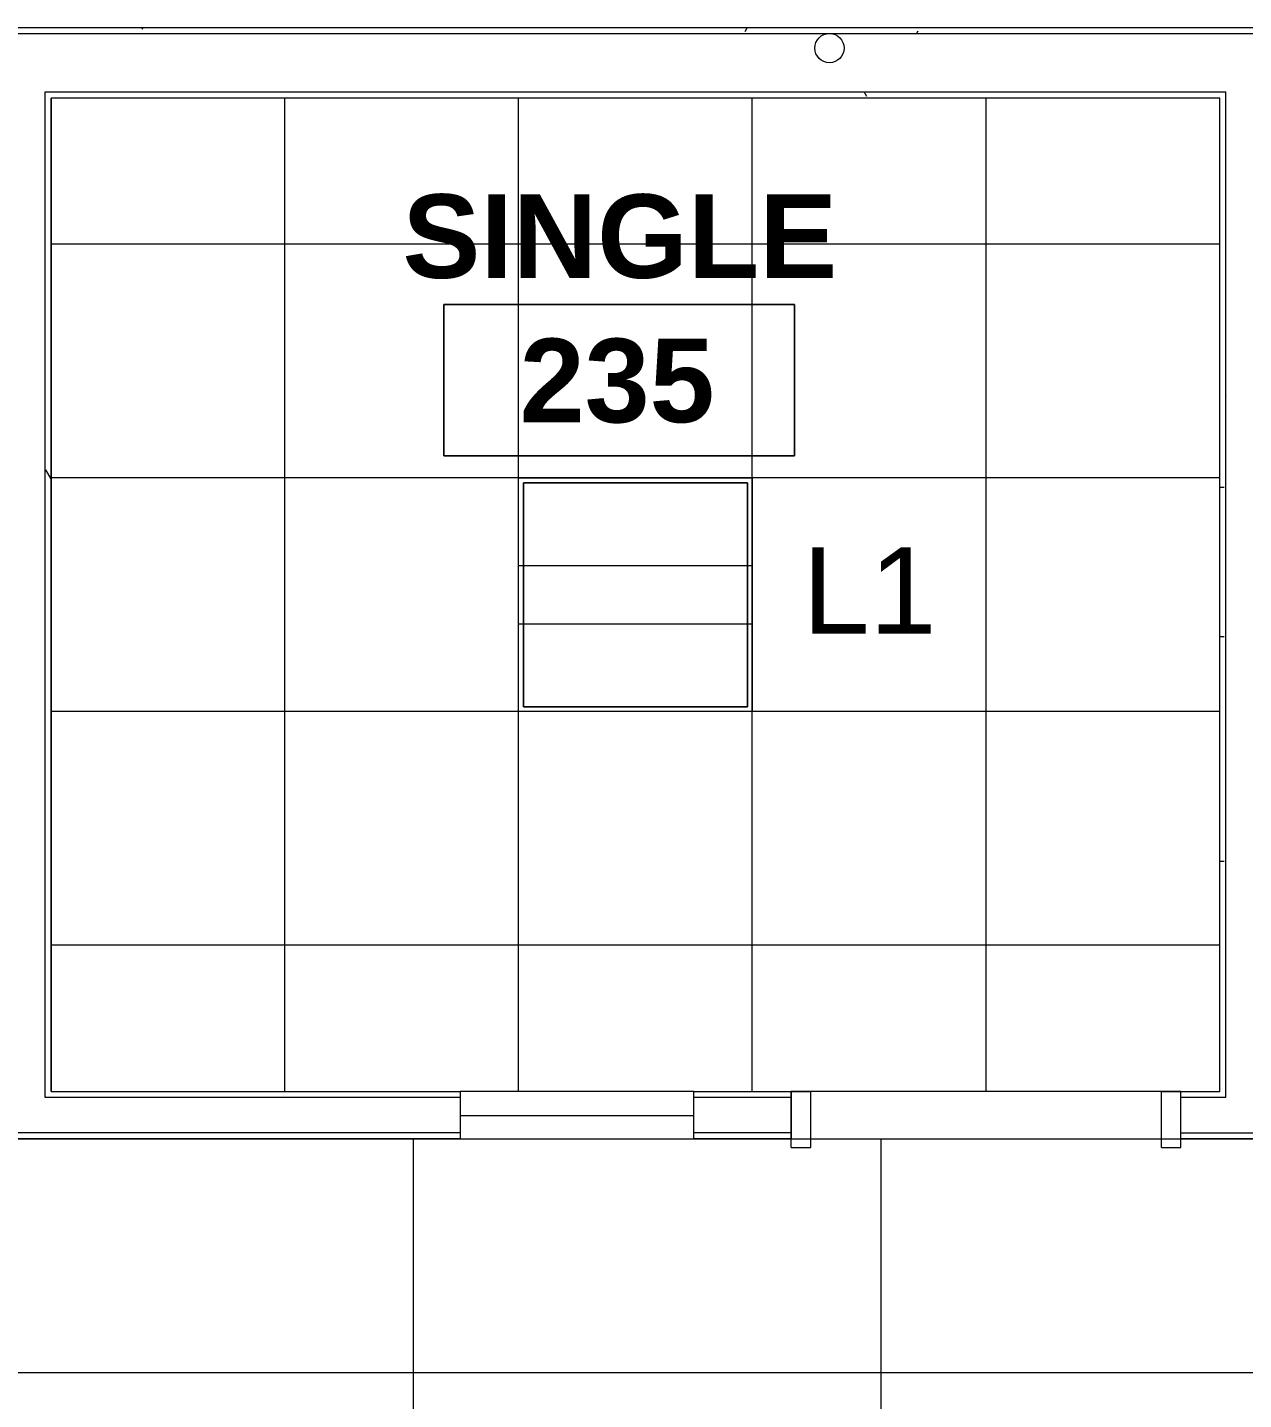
# Model space of a CAD drawing. Header units: inches. Extents: x 389 to 3083, y 11893 to 13691.
# Drawn here: x 2054.9 to 2179.7, y 12440.1 to 12581 of the extents above; entities that cross this region are included whole.
import ezdxf

# ---------------------------------------------------------------- set-up
doc = ezdxf.new("R2010")
doc.units = ezdxf.units.IN
doc.header["$MEASUREMENT"] = 0
for name, color, linetype, lineweight in [('X2$0$A-AREA-IDEN', 2, 'Continuous', 9), ('X2$0$A-CLNG-PATT', 13, 'Continuous', 13), ('X2$0$A-DETL', 90, 'Continuous', 13), ('X2$0$A-DOOR', 31, 'Continuous', 13), ('X2$0$A-DOOR-FRAM', 31, 'Continuous', 20), ('X2$0$A-GLAZ', 151, 'Continuous', 13), ('X2$0$A-WALL', 113, 'Continuous', 13), ('X2$0$A-WALL-PATT', 111, 'Continuous', 13), ('X2$0$E-LITE-EQPM', 33, 'Continuous', 9), ('X2$0$E-LITE-EQPM-IDEN', 33, 'Continuous', 9), ('X2$0$I-WALL', 2, 'Continuous', 9)]:
    doc.layers.add(name, color=color, linetype=linetype, lineweight=lineweight)
doc.styles.add('X2$0$Arial_3', font='arial.ttf', dxfattribs={"height": 8.851796})
doc.styles.add('X2$0$Swis721 Lt BT_B', font='', dxfattribs={"height": 8.583975})
doc.styles.get('X2$0$Swis721 Lt BT_B').set_extended_font_data('Swis721 Lt BT', bold=True)
pattern_1 = [(0, (-24941.6016, 0), (30.72, 7.68), [1.267, -21.773, 1.267, -21.773, -122.88]), (0, (-24941.6016, 0), (30.72, 7.68), [-46.08, 1.267, -44.813, 1.267, -21.773, -53.76]), (0, (-24941.6016, 0), (30.72, 7.68), [-115.2, 1.267, -14.093, 1.267, -37.133]), (120, (-24930.0816, 3.84), (-22.0110751, 22.7643004), [1.267, -21.773, 1.267, -21.773, -122.88]), (120, (-24930.0816, 3.84), (-22.0110751, 22.7643004), [-46.08, 1.267, -44.813, 1.267, -21.773, -53.76]), (120, (-24930.0816, 3.84), (-22.0110751, 22.7643004), [-115.2, 1.267, -14.093, 1.267, -37.133]), (240, (-24926.2416, 19.2), (-8.7089249, -30.4443004), [1.267, -21.773, 1.267, -21.773, -122.88]), (240, (-24926.2416, 19.2), (-8.7089249, -30.4443004), [-46.08, 1.267, -44.813, 1.267, -21.773, -53.76]), (240, (-24926.2416, 19.2), (-8.7089249, -30.4443004), [-115.2, 1.267, -14.093, 1.267, -37.133])]

# ---------------------------------------------------------------- blocks, each defined once
blk = doc.blocks.new('X2$0$Frameless opening with glazing - 24_ x 96_-4900874-FIRST FLOOR')
at = {"layer": 'X2$0$A-GLAZ'}
blk.add_line((-13.5, 0.0625), (10.5, 0.0625), dxfattribs=at)
blk = doc.blocks.new('X2$0$Single Flush - OTJ_SOLIDFLUSH_ALUM-4900816-FIRST FLOOR')
at = {"layer": 'X2$0$A-DOOR-FRAM'}
for p, q in [((-20, -3.3125), (-20, 2.4375)), ((-20, 2.4375), (-18, 2.4375)), ((-18, -3.3125), (-18, 2.4375)), ((18.000004, -3.3125), (18.000004, 2.4375)), ((18.000004, 2.4375), (20.000004, 2.4375)), ((20.000004, -3.3125), (20.000004, 2.4375)), ((-20, -3.3125), (-18, -3.3125)), ((18.000004, -3.3125), (20.000004, -3.3125))]:
    blk.add_line(p, q, dxfattribs=at)
blk = doc.blocks.new('X2$0$L-Ceiling Light - Linear Box - 2_x2_-4960925-FIRST FLOOR')
at = {"layer": 'X2$0$E-LITE-EQPM'}
for p, q in [((-12, -12), (-12, 12)), ((-12, 12), (12, 12)), ((-12, -12), (-12, 12)), ((-12, 12), (12, 12)), ((-11.5, -11.5), (-11.5, 11.5)), ((-11.5, 11.5), (11.5, 11.5)), ((11.5, 11.5), (-11.5, 11.5)), ((-11.5, 11.5), (-11.5, -11.5)), ((11.5, 11.5), (11.5, -11.5)), ((11.5, -11.5), (11.5, 11.5)), ((12, 12), (12, -12)), ((12, 12), (12, -12)), ((-12, 3), (12, 3)), ((-12, -3), (12, -3)), ((12, -12), (-12, -12)), ((12, -12), (-12, -12)), ((11.5, -11.5), (-11.5, -11.5)), ((-11.5, -11.5), (11.5, -11.5))]:
    blk.add_line(p, q, dxfattribs=at)
blk = doc.blocks.new('X2$0$Room Tag - Room Name and Number-3379422-FIRST FLOOR')
at = {"layer": 'X2$0$A-AREA-IDEN'}
for p, q in [((-0.1881, -0.1636), (-0.1881, -0.0018)), ((-0.1881, -0.0018), (0.1869, -0.0018)), ((0.1869, -0.0018), (-0.1881, -0.0018)), ((-0.1881, -0.0018), (-0.1881, -0.1636)), ((0.1869, -0.0018), (0.1869, -0.1636)), ((0.1869, -0.1636), (0.1869, -0.0018)), ((0.1869, -0.1636), (-0.1881, -0.1636)), ((-0.1881, -0.1636), (0.1869, -0.1636))]:
    blk.add_line(p, q, dxfattribs=at)

msp = doc.modelspace()

# ---------------------------------------------------------------- hatches: boundary and pattern name
at = {"layer": 'X2$0$A-WALL-PATT'}
h = msp.add_hatch(dxfattribs=at)
h.set_pattern_fill('FP2_1', color=256, style=0, pattern_type=2)
h.set_pattern_definition(pattern_1)
h.paths.add_polyline_path([(2354.38, 12580.36), (2358.63, 12580.36), (2358.62, 12580.98), (2052.43, 12580.98), (2052.43, 12580.36), (2351.69, 12580.36)], flags=0)
h = msp.add_hatch(dxfattribs=at)
h.set_pattern_fill('FP2_1', color=256, style=0, pattern_type=2)
h.set_pattern_definition(pattern_1)
h.paths.add_polyline_path([(2181.55, 12573.73), (2354.38, 12573.73), (2354.38, 12574.36), (2181.55, 12574.36)], flags=0)
h.paths.add_polyline_path([(2177.87, 12573.73), (2177.93, 12573.73), (2177.91, 12574.36), (2056.68, 12574.36), (2056.68, 12573.73), (2177.3, 12573.73)], flags=0)
h = msp.add_hatch(dxfattribs=at)
h.set_pattern_fill('FP2_1', color=256, style=0, pattern_type=2)
h.set_pattern_definition(pattern_1)
h.paths.add_polyline_path([(2057.3, 12471.11), (2057.3, 12573.73), (2056.68, 12573.73), (2056.68, 12471.11)], flags=0)
h = msp.add_hatch(dxfattribs=at)
h.set_pattern_fill('FP2_1', color=256, style=0, pattern_type=2)
h.set_pattern_definition(pattern_1)
h.paths.add_polyline_path([(2177.87, 12466.86), (2177.93, 12466.86), (2177.93, 12467.48), (2177.3, 12467.48), (2177.3, 12466.86)], flags=0)
h.paths.add_polyline_path([(2177.3, 12471.11), (2177.93, 12471.11), (2177.93, 12573.73), (2177.3, 12573.73), (2177.3, 12471.73)], flags=0)
h = msp.add_hatch(dxfattribs=at)
h.set_pattern_fill('FP2_1', color=256, style=0, pattern_type=2)
h.set_pattern_definition(pattern_1)
h.paths.add_polyline_path([(2236.18, 12466.86), (2236.18, 12467.48), (2226.18, 12467.48), (2226.18, 12466.86)], flags=0)
h.paths.add_polyline_path([(2181.55, 12466.86), (2186.18, 12466.86), (2186.18, 12467.48), (2177.93, 12467.48), (2177.93, 12466.86)], flags=0)
h.paths.add_polyline_path([(2354.38, 12466.86), (2354.38, 12467.48), (2260.18, 12467.48), (2260.18, 12466.86), (2351.69, 12466.86)], flags=0)

# ---------------------------------------------------------------- linework, layer by layer
at = {"layer": 'X2$0$A-CLNG-PATT'}
for p, q in [((2057.3, 12471.73), (2057.3, 12573.73)), ((2081.3, 12471.73), (2081.3, 12573.73)), ((2105.3, 12471.73), (2105.3, 12573.73)), ((2129.3, 12471.73), (2129.3, 12573.73)), ((2153.3, 12471.73), (2153.3, 12573.73)), ((2177.3, 12558.73), (2057.3, 12558.73)), ((2177.3, 12534.73), (2057.3, 12534.73)), ((2177.3, 12510.73), (2057.3, 12510.73)), ((2177.3, 12486.73), (2057.3, 12486.73)), ((1992.52, 12466.86), (2354.38, 12466.86)), ((2094.48, 12466.86), (2094.48, 12346.86)), ((2142.48, 12466.86), (2142.48, 12346.86)), ((1992.52, 12442.86), (2354.38, 12442.86))]:
    msp.add_line(p, q, dxfattribs=at)
at = {"layer": 'X2$0$A-DETL'}
msp.add_circle((2137.22, 12578.86), 1.5, dxfattribs=at)
at = {"layer": 'X2$0$A-WALL'}
for p, q in [((2036.52, 12580.36), (2358.63, 12580.36)), ((2056.68, 12471.11), (2056.68, 12574.36)), ((2056.68, 12574.36), (2177.93, 12574.36)), ((2177.93, 12471.11), (2177.93, 12574.36)), ((2099.3, 12471.11), (2056.68, 12471.11)), ((2133.3, 12471.11), (2123.3, 12471.11)), ((2177.93, 12471.11), (2173.3, 12471.11)), ((2099.3, 12467.48), (2053.05, 12467.48)), ((2133.3, 12467.48), (2123.3, 12467.48)), ((2173.3, 12467.48), (2186.18, 12467.48))]:
    msp.add_line(p, q, dxfattribs=at)
at = {"layer": 'X2$0$I-WALL'}
for p, q in [((2036.52, 12580.98), (2359.26, 12580.98)), ((2057.3, 12573.73), (2057.3, 12471.73)), ((2177.3, 12573.73), (2057.3, 12573.73)), ((2177.3, 12471.73), (2177.3, 12573.73)), ((2057.3, 12471.73), (2099.3, 12471.73)), ((2099.3, 12471.73), (2099.3, 12466.86)), ((2123.3, 12471.73), (2099.3, 12471.73)), ((2123.3, 12471.73), (2133.3, 12471.73)), ((2123.3, 12466.86), (2123.3, 12471.73)), ((2133.3, 12471.73), (2133.3, 12466.86)), ((2173.3, 12471.73), (2133.3, 12471.73)), ((2173.3, 12471.73), (2177.3, 12471.73)), ((2173.3, 12466.86), (2173.3, 12471.73)), ((2099.3, 12466.86), (2052.43, 12466.86)), ((2099.3, 12466.86), (2123.3, 12466.86)), ((2133.3, 12466.86), (2123.3, 12466.86)), ((2133.3, 12466.86), (2173.3, 12466.86)), ((2186.18, 12466.86), (2173.3, 12466.86))]:
    msp.add_line(p, q, dxfattribs=at)

# ---------------------------------------------------------------- block references
at = {"layer": 'X2$0$A-AREA-IDEN', "xscale": 95.99999999999994, "yscale": 95.99999999999994, "zscale": 95.99999999999994}
msp.add_blockref('X2$0$Room Tag - Room Name and Number-3379422-FIRST FLOOR', (2115.69, 12552.7), dxfattribs=at)
at = {"layer": 'X2$0$A-DOOR'}
msp.add_blockref('X2$0$Single Flush - OTJ_SOLIDFLUSH_ALUM-4900816-FIRST FLOOR', (2153.3, 12469.29), dxfattribs=at)
at = {"layer": 'X2$0$A-GLAZ', "rotation": 180}
msp.add_blockref('X2$0$Frameless opening with glazing - 24_ x 96_-4900874-FIRST FLOOR', (2109.8, 12469.29), dxfattribs=at)
at = {"layer": 'X2$0$E-LITE-EQPM'}
msp.add_blockref('X2$0$L-Ceiling Light - Linear Box - 2_x2_-4960925-FIRST FLOOR', (2117.3, 12522.73), dxfattribs=at)

# ---------------------------------------------------------------- texts
at = {"layer": 'X2$0$A-AREA-IDEN', "char_height": 8.584, "attachment_point": 2, "line_spacing_factor": 0.998538, "style": 'X2$0$Swis721 Lt BT_B'}
for s, insert, width in [('SINGLE', (2115.7, 12563.84), 49.464), ('235', (2115.42, 12549.02), 23.004)]:
    msp.add_mtext(s, dxfattribs=dict(at, insert=insert, width=width))
at = {"layer": 'X2$0$E-LITE-EQPM-IDEN', "insert": (2141.34, 12527.58), "char_height": 8.852, "width": 16.416, "attachment_point": 2, "line_spacing_factor": 0.938532, "style": 'X2$0$Arial_3'}
msp.add_mtext('L1', dxfattribs=at)

doc.saveas('drawing.dxf')
